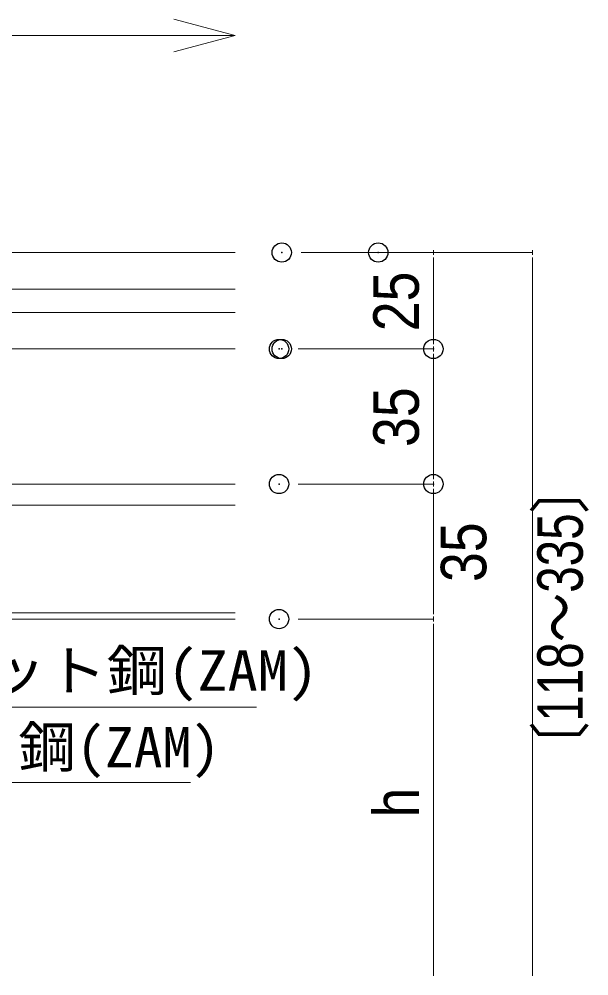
# Model space of a CAD drawing. Units: millimetres, scale not verified. Extents: x -4131 to 4169, y -981 to 998.
# Drawn here: x 1727.8 to 1875.5, y -538.6 to -290.6 of the extents above; entities that cross this region are included whole.
import ezdxf
from ezdxf.enums import TextEntityAlignment as Align

# ---------------------------------------------------------------- set-up
doc = ezdxf.new("R2010")
doc.units = ezdxf.units.MM
doc.header["$LTSCALE"] = 10
doc.header["$PDMODE"] = 32
doc.header["$PDSIZE"] = 5
for name, color, linetype, lineweight in [('0-1_デッキ', 7, 'Continuous', 9), ('0-2_文字', 4, 'Continuous', 9), ('0-3_寸法', 7, 'Continuous', 9), ('0-6_0', 7, 'Continuous', 9), ('0-8_大引', 4, 'Continuous', 9)]:
    doc.layers.add(name, color=color, linetype=linetype, lineweight=lineweight)
doc.layers.add('0-7_DEFPOINTS', color=7, linetype='Continuous')
doc.styles.add('ＭＳ ゴシック', font='')
doc.styles.add('ＭＳ Ｐゴシック', font='')
doc.styles.get('ＭＳ ゴシック').set_extended_font_data('MS Gothic')
doc.styles.get('ＭＳ Ｐゴシック').set_extended_font_data('MS PGothic')

# ---------------------------------------------------------------- blocks, each defined once
blk = doc.blocks.new('グループ-52-1')
at = {"layer": '0-8_大引'}
for p, q in [((14681.6, -1195.4), (18661.6, -1195.4)), ((14681.6, -1250.4), (18661.6, -1250.4)), ((14681.6, -1529.4), (18661.6, -1529.4)), ((14681.6, -1545.4), (18661.6, -1545.4))]:
    blk.add_line(p, q, dxfattribs=at)
blk = doc.blocks.new('シンボル-24')
at = {"layer": '0-2_文字', "style": 'ＭＳ ゴシック', "width": 1.05}
blk.add_text('大引：アイハット鋼(ZAM)', height=104.5, dxfattribs=at).set_placement((-643.8, -76.4), align=Align.BOTTOM_LEFT)
blk = doc.blocks.new('シンボル-23')
at = {"layer": '0-2_文字', "style": 'ＭＳ ゴシック', "width": 1.1}
blk.add_text('根太:アイハット鋼(ZAM)', height=104.5, dxfattribs=at).set_placement((-599.7, -91.6), align=Align.BOTTOM_LEFT)
blk = doc.blocks.new('_DOT')
at = {"layer": '0-6_0'}
for p, q in [((-5, 0), (-10, 0)), ((-2.5, 0), (2.5, 0))]:
    blk.add_line(p, q, dxfattribs=at)

msp = doc.modelspace()

# ---------------------------------------------------------------- linework, layer by layer
at = {"layer": '0-1_デッキ'}
for p, q in [((1587.31, -351.14), (1783.81, -351.14)), ((1587.31, -376.14), (1783.81, -376.14))]:
    msp.add_line(p, q, dxfattribs=at)
at = {"layer": '0-1_デッキ', "color": 4}
for p, q in [((1587.31, -360.64), (1783.81, -360.64)), ((1587.31, -366.64), (1783.81, -366.64))]:
    msp.add_line(p, q, dxfattribs=at)
at = {"layer": '0-2_文字'}
for p, q in [((1605.79, -469.01), (1789.35, -469.01)), ((1596.35, -488.48), (1772.27, -488.48))]:
    msp.add_line(p, q, dxfattribs=at)
at = {"layer": '0-3_寸法', "color": 4}
msp.add_line((1584.81, -294.9), (1783.81, -294.9), dxfattribs=at)
at = {"layer": '0-3_寸法'}
for p, q in [((1800.88, -351.14), (1835.17, -351.14)), ((1825.88, -351.14), (1860.88, -351.14)), ((1835.17, -353.64), (1835.17, -373.63)), ((1860.88, -353.64), (1860.88, -538.63)), ((1800.17, -376.14), (1835.17, -376.14)), ((1800.88, -376.14), (1835.17, -376.14)), ((1835.17, -408.63), (1835.17, -378.64)), ((1800.17, -411.14), (1835.17, -411.14)), ((1800.17, -411.14), (1835.17, -411.14)), ((1835.17, -443.63), (1835.17, -413.64)), ((1800.17, -446.14), (1835.17, -446.14)), ((1800.17, -446.14), (1835.17, -446.14)), ((1835.17, -448.64), (1835.17, -538.63))]:
    msp.add_line(p, q, dxfattribs=at)
at = {"layer": '0-3_寸法', "color": 4}
msp.add_lwpolyline([(1767.94, -290.64), (1783.81, -294.9), (1767.94, -299.15)], dxfattribs=at)
at = {"layer": '0-7_DEFPOINTS'}
for p in [(1795.88, -351.14), (1820.88, -351.14), (1795.17, -376.14), (1795.88, -376.14), (1835.17, -376.14), (1835.17, -376.14), (1795.17, -411.14), (1835.17, -411.14), (1795.17, -446.14)]:
    msp.add_point(p, dxfattribs=at)

# ---------------------------------------------------------------- block references
at = {"layer": '0-2_文字', "xscale": 0.1, "yscale": 0.1}
for name, p in [('シンボル-23', (1692.93, -458.7)), ('シンボル-24', (1672.28, -480.07))]:
    msp.add_blockref(name, p, dxfattribs=at)
at = {"layer": '0-3_寸法', "xscale": 0.2503723, "yscale": 0.2503723}
for p, rotation in [((1835.17, -351.14), 90), ((1860.88, -351.14), 90), ((1835.17, -376.14), 270), ((1835.17, -376.14), 90), ((1835.17, -411.14), 270), ((1835.17, -411.14), 90), ((1835.17, -446.14), 270), ((1835.17, -446.14), 90)]:
    msp.add_blockref('_DOT', p, dxfattribs=dict(at, rotation=rotation))
at = {"layer": '0-8_大引', "xscale": 0.1, "yscale": 0.1}
msp.add_blockref('グループ-52-1', (-82.35, -291.6), dxfattribs=at)

# ---------------------------------------------------------------- texts
at = {"layer": '0-3_寸法', "style": 'ＭＳ Ｐゴシック'}
for s, height, width, p in [('25', 11.8, 0.9, (1834.94, -371.54)), ('35', 11.8, 0.9, (1834.94, -401.54)), ('〔118～335〕', 11.78, 0.8, (1877.41, -485.6)), ('35', 11.8, 0.9, (1852.42, -436.54)), ('h', 11.8, 0.9, (1834.94, -497.59))]:
    msp.add_text(s, height=height, rotation=90, dxfattribs=dict(at, width=width)).set_placement(p, align=Align.BOTTOM_LEFT)

doc.saveas('drawing.dxf')
